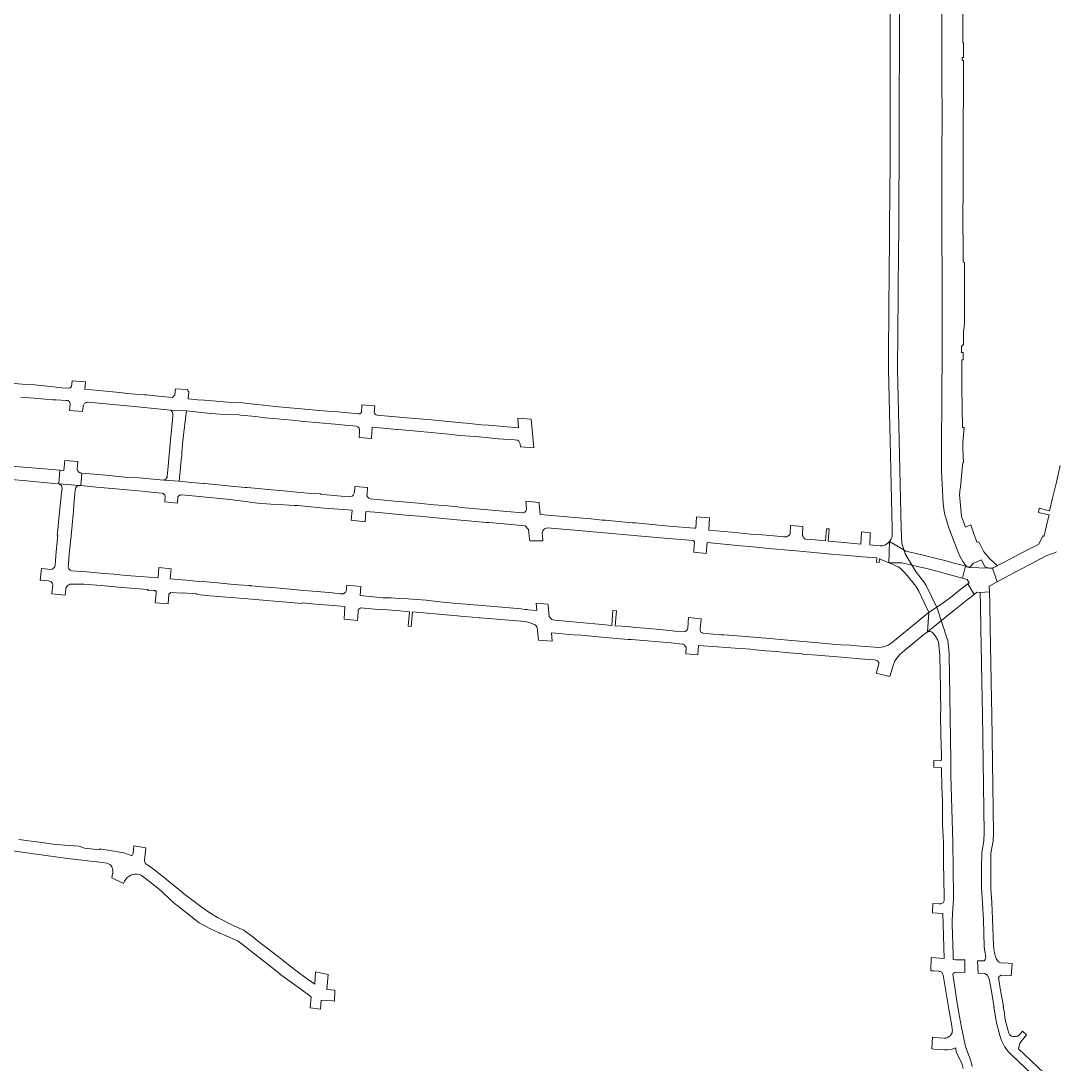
# Model space of a CAD drawing. Header units: inches. Extents: x 704148 to 723432, y 7075344 to 7101810.
# Drawn here: x 714194 to 715544, y 7089169 to 7090529 of the extents above; entities that cross this region are included whole.
import ezdxf

# ---------------------------------------------------------------- set-up
doc = ezdxf.new("R2010")
doc.units = ezdxf.units.IN
doc.header["$MEASUREMENT"] = 0
doc.layers.add('gisdb.gisadmin', color=7, linetype='Continuous', lineweight=9, true_color=0xccf5fc)

msp = doc.modelspace()

# ---------------------------------------------------------------- linework, layer by layer
at = {"layer": 'gisdb.gisadmin'}
msp.add_lwpolyline([(715422.2344, 7090571.9847), (715422.0021, 7090501.3487), (715422.0009, 7090500.7997), (715423.0701, 7090499.6911), (715423.0045, 7090481.0908), (715423.0043, 7090481.0395), (715421.1375, 7090481.0395), (715421.1399, 7090476.9965), (715422.9901, 7090476.9965), (715422.9791, 7090473.8677), (715422.9353, 7090461.4143), (715422.8913, 7090448.9581), (715422.8795, 7090445.6003), (715422.8353, 7090433.0595), (715422.8035, 7090424.0381), (715422.7911, 7090420.5211), (715422.7597, 7090411.5747), (715422.7469, 7090407.9849), (715422.7157, 7090399.1089), (715422.7029, 7090395.4509), (715422.6935, 7090392.7823), (715422.6718, 7090386.6413), (715422.6587, 7090382.9189), (715422.6278, 7090374.1717), (715422.6145, 7090370.3889), (715422.5839, 7090361.7003), (715422.5704, 7090357.8607), (715422.5263, 7090345.3341), (715422.524, 7090344.674), (715422.452, 7090324.2759), (715422.438, 7090320.2861), (715422.3938, 7090307.7645), (715422.3497, 7090295.2443), (715422.3201, 7090286.8375), (715422.3201, 7090286.8345), (715422.3189, 7090286.4906), (715422.495, 7090214.62), (715422.6686, 7090214.6089), (715422.6709, 7090214.1099), (715424.2177, 7090214.0081), (715424.2433, 7090182.6495), (715424.2378, 7090167.0574), (715424.2267, 7090135.7087), (715423.6735, 7090130.1495), (715423.2609, 7090126.0036), (715423.1759, 7090125.1495), (715422.9483, 7090122.9459), (715422.9503, 7090118.7773), (715422.9503, 7090111.1457), (715422.9483, 7090109.6675), (715422.9483, 7090106.7111), (715422.5561, 7090106.5331, 0.051515694), (715421.6911, 7090106.0331, 0.114000058), (715420.8731, 7090105.1101, 0.067327773), (715420.5061, 7090103.9341), (715420.6061, 7090096.5581), (715422.5771, 7090096.5761), (715422.6501, 7090087.0661), (715420.6511, 7090087.0131), (715420.8043, 7090051.4727), (715421.8649, 7089999.0523), (715423.983, 7089999.0141), (715421.96, 7089979.26), (715421.99, 7089978.3), (715422.2496, 7089970.7958), (715422.8401, 7089953.5301), (715421.9417, 7089952.6475), (715421.6732, 7089949.8861), (715419.8072, 7089930.6923), (715418.8966, 7089921.3256), (715418.6591, 7089918.786), (715418.4282, 7089916.3169), (715418.0879, 7089912.6782), (715417.89, 7089912.72), (715417.9856, 7089911.5833), (715420.39, 7089882.98), (715425.5401, 7089869.0101), (715432.376, 7089872.253), (715436.3087, 7089860.5048), (715439.0533, 7089853.5777), (715440.8721, 7089848.9871), (715442.8923, 7089850.0061), (715443.2483, 7089849.2121), (715443.8076, 7089848.1251), (715449.6343, 7089836.8036), (715457.2743, 7089827.6991), (715467.5146, 7089818.7728), (715460.4683, 7089815.5656), (715456.3755, 7089815.7447), (715456.1739, 7089815.6373), (715430.3133, 7089816.4014), (715429.8176, 7089816.6313), (715430.1191, 7089816.7371), (715429.6234, 7089816.9671), (715429.0261, 7089817.0879), (715428.6284, 7089817.2053), (715427.5336, 7089817.4453), (715422.2497, 7089824.0723), (715417.9904, 7089832.2337), (715410.7961, 7089850.0861), (715403.8051, 7089868.1568), (715398.4213, 7089886.7548), (715396.4368, 7089899.533), (715394.1489, 7089942.018), (715394.1765, 7089973.6032), (715395.0746, 7090099.2662), (715394.6956, 7090345.9735), (715395.0964, 7090411.9089), (715394.937, 7090444.273), (715394.9347, 7090498.0242), (715394.7419, 7090546.348)], format="xyb", dxfattribs=at)
for points in [[(715422.74, 7089163.66), (715420.92, 7089170.67), (715413.6, 7089184.79), (715413.3458, 7089186.07), (715412.48, 7089190.43), (715407.54, 7089188.46), (715401.96, 7089188.11), (715398.04, 7089187.86), (715384.4265, 7089188.9054), (715381.7572, 7089189.1104), (715382.6058, 7089204.2853), (715384.9219, 7089204.1299), (715398.0085, 7089203.2518), (715398.9449, 7089203.2467), (715399.8776, 7089203.3293), (715401.6205, 7089203.7275), (715403.0875, 7089204.3368), (715404.4395, 7089205.1706), (715405.6424, 7089206.2081), (715406.6659, 7089207.4229), (715407.4841, 7089208.7845), (715408.0764, 7089210.2584), (715408.4278, 7089211.8075), (715408.5294, 7089213.3928), (715408.3788, 7089214.9741), (715407.6948, 7089219.0331), (715403.9834, 7089241.059), (715396.5295, 7089285.2938), (715396.2697, 7089286.2976), (715395.841, 7089287.2418), (715395.2561, 7089288.098), (715394.5325, 7089288.8407), (715393.6918, 7089289.4478), (715392.7592, 7089289.901), (715391.9087, 7089290.1565), (715391.0298, 7089290.2836), (715384.4776, 7089290.7403), (715380.881, 7089290.9666), (715380.3886, 7089290.9976), (715380.905, 7089308.119), (715397.65, 7089307.02), (715396.1, 7089365.68), (715382.6709, 7089366.6646), (715383.0327, 7089378.6602), (715391.31, 7089378.04), (715393.31, 7089378.04), (715395.36, 7089378.83), (715396.32, 7089379.42), (715396.9133, 7089380.147), (715397.0703, 7089380.3662), (715397.57, 7089381.31), (715397.83, 7089382.27), (715397.9, 7089383.08), (715397.45, 7089414.62), (715397.11, 7089427.19), (715396.95, 7089434.32), (715396.84, 7089458.17), (715395.58, 7089481.73), (715395.49, 7089499.73), (715395.42, 7089511.84), (715394.89, 7089530.03), (715394.42, 7089555.38), (715384.1708, 7089556.1053), (715384.1826, 7089559.6299), (715384.2525, 7089564.9824), (715392.73, 7089564.49), (715393.26, 7089564.78), (715393.99, 7089565.52), (715394.39, 7089566.08), (715394.48, 7089566.51), (715394.21, 7089572.11), (715393.61, 7089598.17), (715392.96, 7089624.86), (715393.42, 7089632.01), (715392.99, 7089651.33), (715392.99, 7089651.44), (715392.97, 7089652.59), (715392.94, 7089653.18), (715393.0272, 7089658.2835), (715392.6694, 7089680.5121), (715392.0072, 7089702.0078), (715391.9953, 7089702.4162), (715390.5333, 7089719.1047), (715390.0911, 7089720.2072), (715389.0781, 7089722.733), (715387.1507, 7089726.1342), (715384.7857, 7089729.247), (715382.0257, 7089732.0155), (715380.8895, 7089732.6031), (715379.6688, 7089732.9852), (715378.4003, 7089733.1501), (715377.1225, 7089733.093), (715375.8738, 7089732.8154), (715377.76, 7089757.91), (715364.71, 7089785.48), (715360.66, 7089792.02), (715350.12, 7089805.77), (715345.29, 7089810.98), (715340.5, 7089815.54), (715338.59, 7089816.91), (715332.41, 7089819.99), (715325.7761, 7089822.6751), (715326.5, 7089850.11), (715328.34, 7089852.77), (715329.55, 7089855.77), (715329.86, 7089856.91), (715330.01, 7089857.95), (715329.95, 7089866.96), (715328.27, 7089943.5), (715327.87, 7089963.61), (715327.35, 7089982.11), (715325.15, 7090074.41), (715325.89, 7090171.84), (715325.97, 7090182.99), (715326.5865, 7090261.7515), (715327.2334, 7090344.3844), (715327.2958, 7090379.7278), (715327.58, 7090540.56)], [(715339.591, 7090541.0728), (715339.2958, 7090379.6806), (715338.5864, 7090261.7023), (715337.9693, 7090182.8622), (715337.8892, 7090171.6852), (715337.1497, 7090074.494), (715339.3493, 7089982.2391), (715341.9456, 7089867.4448), (715342.0149, 7089857.5413), (715342.4271, 7089847.9253), (715347.0957, 7089834.0512), (715361.4231, 7089810.4965), (715371.3111, 7089797.7127), (715374.3624, 7089792.7774), (715374.6534, 7089792.329), (715374.7017, 7089792.2546), (715374.8735, 7089791.935), (715388.4832, 7089763.2963), (715402.2604, 7089722.3371), (715402.4337, 7089721.6161), (715404.2135, 7089704.1807), (715404.3025, 7089703.268), (715406.5135, 7089565.9387), (715406.566, 7089555.8044), (715406.7047, 7089545.4806), (715408.9069, 7089458.6509), (715409.9131, 7089389.2076), (715410.0113, 7089383.7024), (715409.2085, 7089372.6889), (715408.323, 7089356.2072), (715408.4109, 7089351.7803), (715409.6272, 7089311.6531), (715409.7259, 7089305.7912), (715412.4545, 7089305.0927), (715424.7897, 7089305.0554), (715424.9245, 7089288.5379), (715412.7749, 7089289.063), (715411.5481, 7089288.5152), (715410.4663, 7089287.8456), (715409.7451, 7089287.2532), (715409.0497, 7089286.1457), (715409.9947, 7089281.3015), (715415.3722, 7089245.6899), (715420.2969, 7089217.2123), (715425.5882, 7089192.1633), (715432.5349, 7089173.6856), (715434.4936, 7089166.3155)], [(714181.76, 7090056.59), (714195.84, 7090055.36), (714212.1346, 7090054.4649), (714233.14, 7090052.1), (714247.5487, 7090050.6438), (714256.54, 7090049.96), (714257.38, 7090050.24), (714258.42, 7090050.66), (714259.4, 7090051.38), (714260.26, 7090052.46), (714261.2015, 7090059.8083), (714278.389, 7090058.1868), (714277.55, 7090048.98), (714314.38, 7090045.26), (714326.7, 7090044.02), (714333.7, 7090043.32), (714343.37, 7090042.34), (714355.51, 7090041.39), (714358, 7090041.36), (714368.86, 7090040.31), (714392.01, 7090037.94), (714395.25, 7090041.49), (714395.8459, 7090049.4205), (714412.1605, 7090048.2322), (714412, 7090046.05), (714413.42, 7090045.95), (714412.42, 7090036.06), (714425.06, 7090035.07), (714433.72, 7090034.36), (714443.92, 7090033.71), (714458.14, 7090032.44), (714463.6, 7090031.92), (714468.5328, 7090031.1084), (714479.1569, 7090031.4035), (714483.8788, 7090030.8133), (714498.0442, 7090029.3377), (714498.3393, 7090029.3377), (714530.61, 7090025.79), (714593.38, 7090020.26), (714607.67, 7090019.08), (714634.57, 7090016.59), (714635.32, 7090016.6), (714636.05, 7090016.83), (714637.14, 7090017.45), (714638.14, 7090018.19), (714638.8837, 7090028.2552), (714655.5834, 7090026.9482), (714655.01, 7090018.81), (714655.3, 7090017.49), (714656.16, 7090016.27), (714657.29, 7090015.34), (714658.67, 7090014.77), (714673.28, 7090013.46), (714687.99, 7090012.43), (714692.06, 7090011.77), (714729.53, 7090008.77), (714769.07, 7090005.1), (714774.91, 7090004.61), (714787.01, 7090003.36), (714794.76, 7090002.56), (714803.89, 7090001.85), (714843.1, 7089998.48), (714841.9086, 7090011.1245), (714859.4919, 7090009.6258), (714863.0674, 7089972.5514), (714845.6451, 7089973.5339), (714844.94, 7089977.61), (714844.3, 7089979.35), (714843.95, 7089980.04), (714843.35, 7089981.01), (714842.93, 7089981.45), (714841.6, 7089982.21), (714840.75, 7089982.45), (714837.76, 7089982.81), (714816.39, 7089984.29), (714804.72, 7089985.43), (714801.61, 7089985.73), (714786.11, 7089987.18), (714786.01, 7089987.19), (714766.57, 7089988.58), (714747.63, 7089990.71), (714710.6, 7089993.97), (714691.42, 7089995.66), (714685.47, 7089996.18), (714684.14, 7089996.34), (714671.41, 7089997.53), (714652.25, 7089999.14), (714651.17, 7089984.84), (714651.159, 7089984.6819), (714635.1687, 7089986.0356), (714635.77, 7089993.61), (714635.84, 7089995.85), (714635.58, 7089996.87), (714635.19, 7089997.91), (714634.59, 7089998.86), (714633.64, 7089999.68), (714632.75, 7090000.26), (714631.8, 7090000.58), (714617.21, 7090002.07), (714604.22, 7090003.15), (714563.0101, 7090006.8737), (714547.7738, 7090008.2165), (714528.008, 7090009.9804), (714513.0894, 7090011.6202), (714500.0531, 7090013.053), (714480.6911, 7090015.1065), (714478.3737, 7090015.4217), (714460.77, 7090015.81), (714441.73, 7090017.33), (714410.37, 7090020.8), (714389.96, 7090021.26), (714342.13, 7090026.09), (714282.16, 7090031.7), (714281.1627, 7090031.7289), (714280.1744, 7090031.5922), (714279.2224, 7090031.2936), (714278.3331, 7090030.8414), (714277.531, 7090030.2481), (714276.8383, 7090029.53), (714276.2742, 7090028.7071), (714275.8542, 7090027.8021), (714275.59, 7090026.84), (714274.8897, 7090019.6232), (714257.8003, 7090021.228), (714258.43, 7090028.8), (714258.43, 7090029.78), (714258.21, 7090031.4), (714257.73, 7090032.48), (714256.61, 7090033.48), (714255.17, 7090033.94), (714253.19, 7090034.18), (714240.53, 7090035), (714235.96, 7090035.01), (714211.4525, 7090036.9823), (714194.3166, 7090038.4212)], [(714182.614, 7089948.499), (714197.87, 7089947.36), (714229.91, 7089944.7), (714244.9413, 7089943.3955), (714243.65, 7089925.42), (714237.18, 7089926.1), (714202.34, 7089929.32), (714181.78, 7089931.13)], [(715544.37, 7089836.72), (715540.62, 7089835.33), (715537.69, 7089834.25), (715531.73, 7089831.87), (715475.74, 7089802.42), (715466.7095, 7089797.6233), (715460.87, 7089815.47), (715473.24, 7089821.97), (715485.04, 7089828.23), (715507.33, 7089840.06), (715519.09, 7089845.66), (715520.61, 7089846.54), (715526.0128, 7089856.3134), (715526.8461, 7089857.8207), (715528.05, 7089857.49), (715528.1671, 7089857.9974), (715528.4141, 7089859.0677), (715528.9544, 7089861.4089), (715530.7106, 7089869.0193), (715531.3911, 7089871.9681), (715531.92, 7089874.26), (715532.0137, 7089874.6572), (715532.0864, 7089874.9657), (715534.46, 7089885.03), (715532.067, 7089885.5767), (715520.7633, 7089888.159), (715521.4186, 7089893.5555), (715535.23, 7089890.08), (715539.14, 7089906.91), (715543.6, 7089926.08), (715549.12, 7089949.33)], [(715527.8212, 7089141.5484), (715485.9551, 7089180.7813), (715481.637, 7089185.4163), (715481.1568, 7089185.961), (715476.9568, 7089191.351), (715476.3573, 7089192.2883), (715472.7773, 7089199.2283), (715472.3612, 7089200.2598), (715469.9259, 7089207.8701), (715469.7612, 7089208.5725), (715469.3555, 7089210.0975), (715466.4302, 7089221.4177), (715465.1334, 7089227.8862), (715464.4228, 7089233.8187), (715462.7193, 7089242.8922), (715462.9803, 7089243.3854), (715458.9019, 7089266.7282), (715456.9439, 7089278.1215), (715456.0044, 7089281.3241), (715453.847, 7089285.3018), (715450.9481, 7089287.3918), (715442.1162, 7089287.9311), (715441.0375, 7089304.1116), (715449.9368, 7089304.1116), (715451.42, 7089305.5948), (715451.8919, 7089307.5499), (715451.3166, 7089314.1897), (715450.3948, 7089318.9045), (715449.9293, 7089323.0966), (715449.9226, 7089323.2258), (715448.8566, 7089357.4756), (715447.767, 7089378.9934), (715447.7628, 7089379.1393), (715446.6666, 7089399.1621), (715446.6667, 7089424.1104), (715446.7782, 7089444.5389), (715449.5987, 7089460.5918), (715449.9483, 7089470.909), (715447.7606, 7089625.5034), (715447.5182, 7089644.6998), (715445.7115, 7089737.4305), (715445.1499, 7089767.2123), (715444.8336, 7089783.9502), (715444.8253, 7089783.9961), (715456.7954, 7089784.7838), (715457.119, 7089768.0965), (715457.7091, 7089737.6706), (715458.6, 7089691.73), (715459.53, 7089644.04), (715459.76, 7089625.5), (715461.95, 7089470.38), (715461.6, 7089460.19), (715458.78, 7089444), (715458.67, 7089423.17), (715458.67, 7089398.35), (715459.76, 7089379.41), (715460.82, 7089358.44), (715461.91, 7089323.78), (715462.34, 7089319.53), (715463.26, 7089314.54), (715464.63, 7089309.31), (715465.61, 7089306.86), (715467.24, 7089304.2), (715468.74, 7089302.53), (715470.37, 7089301.55), (715472.03, 7089301.4), (715481.35, 7089300.94), (715486.4619, 7089300.4355), (715485.0654, 7089284.2205), (715473.08, 7089285.15), (715472.16, 7089285.09), (715471.37, 7089284.85), (715470.6, 7089284.44), (715469.95, 7089283.82), (715469.37, 7089283.17), (715469.08, 7089282.63), (715468.93, 7089282.13), (715468.83, 7089281.54), (715468.84, 7089279.73), (715470.89, 7089267.86), (715474.95, 7089244.63), (715474.65, 7089244.37), (715476.26, 7089235.85), (715477.05, 7089229.46), (715478.45, 7089222.42), (715481.12, 7089212.48), (715481.53, 7089210.95), (715482.09, 7089209.61), (715483.12, 7089207.91), (715484.27, 7089206.66), (715485.51, 7089205.86), (715486.76, 7089205.43), (715488.28, 7089205.23), (715490.28, 7089205.22), (715492, 7089205.34), (715493.68, 7089205.86), (715494.73, 7089206.42), (715495.6, 7089207.16), (715499.8126, 7089212.0361), (715505.1405, 7089207.2944), (715496.5681, 7089196.6375), (715494.7063, 7089189.0468), (715536.0289, 7089150.3052)], [(714191.89, 7089462.2), (714218.12, 7089458.4288), (714227.7851, 7089457.0761), (714238.8338, 7089455.5297), (714246.62, 7089455.04), (714251.05, 7089454.79), (714270.13, 7089453.27), (714277.48, 7089450.8), (714297.23, 7089448.57), (714297.32, 7089449.73), (714318.26, 7089446.4), (714320.67, 7089446), (714322.86, 7089445.45), (714325.51, 7089445.13), (714328.53, 7089444.49), (714338.01, 7089441.34), (714338.56, 7089441.33), (714339.18, 7089441.51), (714339.91, 7089441.93), (714340.37, 7089442.95), (714340.62, 7089443.76), (714341.4222, 7089453.8319), (714357.2056, 7089451.2424), (714355.65, 7089435.18), (714355.63, 7089433.2), (714356.22, 7089431.54), (714357.63, 7089429.97), (714361.97, 7089427.26), (714367.31, 7089423.48), (714378.82, 7089414.13), (714405.1, 7089392.8), (714406.39, 7089391.84), (714420.42, 7089381.38), (714430.82, 7089373.46), (714440.72, 7089366.55), (714450.73, 7089360.39), (714450.82, 7089360.33), (714472, 7089349.59), (714484.7695, 7089343.9261), (714485.9141, 7089343.1963), (714496.5173, 7089335.0532), (714502.4394, 7089330.505), (714522.653, 7089314.7187), (714533.8699, 7089305.8722), (714542.9845, 7089298.558), (714556.2673, 7089288.8636), (714569.3928, 7089279.2835), (714577.3365, 7089273.4837), (714578.5972, 7089289.5026), (714594.806, 7089286.0686), (714593, 7089266.6), (714603.7924, 7089265.7303), (714603.299, 7089251.4216), (714600.67, 7089251.66), (714585.79, 7089252.81), (714584.7917, 7089241.1195), (714571.3004, 7089242.5859), (714572.63, 7089257.11), (714557.47, 7089268.18), (714533.25, 7089285.86), (714532.33, 7089286.53), (714521.16, 7089295.58), (714493.3, 7089317.35), (714480.9719, 7089326.8875), (714480.1574, 7089327.5176), (714479.1179, 7089328.3218), (714478.81, 7089328.56), (714476.74, 7089330.07), (714458.8897, 7089337.6949), (714454.3992, 7089339.5679), (714454.4195, 7089339.6044), (714453.47, 7089340.01), (714452.8939, 7089340.2848), (714452.6628, 7089340.395), (714441.52, 7089345.71), (714426.67, 7089353.57), (714397.8169, 7089376.4649), (714396.5569, 7089377.4647), (714390.06, 7089382.62), (714377.83, 7089394.49), (714364.05, 7089405.68), (714352.86, 7089414.17), (714350.75, 7089415.45), (714348.68, 7089416.19), (714345.91, 7089416.69), (714343.29, 7089416.69), (714340.27, 7089416.27), (714337.85, 7089415.55), (714335.53, 7089414.36), (714333.06, 7089412.48), (714331.08, 7089410.22), (714329.29, 7089407.8), (714327.9293, 7089404.7816), (714312.8259, 7089412.1291), (714313.2943, 7089414.4136), (714313.4496, 7089415.1711), (714313.4898, 7089415.3671), (714314.0378, 7089418.0396), (714314.0676, 7089418.1851), (714314.0737, 7089418.2574), (714314.1524, 7089419.1921), (714314.3784, 7089421.8741), (714313.0981, 7089426.3424), (714311.0177, 7089429.0001), (714306.8075, 7089431.3641), (714293.7028, 7089432.8469), (714293.5655, 7089432.8624), (714284.9481, 7089433.9271), (714269.704, 7089435.5924), (714252.15, 7089437.51), (714211.21, 7089443.24), (714174.89, 7089448.33)]]:
    msp.add_lwpolyline(points, dxfattribs=at)
for points in [[(714408.6661, 7090007.0612), (714405.48, 7089981.37), (714404.26, 7089966.27), (714404.02, 7089962.57), (714403.35, 7089956.69), (714401.8947, 7089942.1314), (714400.59, 7089929.08), (714380.64, 7089930.38), (714381.28, 7089930.48), (714382.15, 7089930.88), (714383.14, 7089931.56), (714383.79, 7089932.31), (714384.37, 7089933.06), (714384.83, 7089934.01), (714385.04, 7089935.11), (714385.7889, 7089943.6193), (714389.24, 7089982.83), (714391.7929, 7090008.6456), (714392.45, 7090015.29), (714392.44, 7090017.32), (714392.09, 7090018.54), (714391.44, 7090019.66), (714391.18, 7090019.94), (714389.96, 7090021.26), (714410.37, 7090020.8)], [(714243.65, 7089925.42), (714244.9413, 7089943.3955), (714250.19, 7089942.94), (714251.4745, 7089956.0281), (714268.5652, 7089954.4491), (714267.6138, 7089944.6445), (714267.8563, 7089943.6331), (714268.2699, 7089942.6788), (714268.8421, 7089941.8102), (714269.5557, 7089941.0536), (714270.3892, 7089940.4315), (714271.3176, 7089939.9627), (714272.3131, 7089939.6612), (714273.626, 7089939.5381), (714272.4908, 7089923.1145), (714270.36, 7089923.32)], [(714380.64, 7089930.38), (714400.59, 7089929.08), (714416.83, 7089927.35), (714432.61, 7089925.9), (714433.64, 7089925.81), (714447.45, 7089924.48), (714468.07, 7089922.31), (714486.85, 7089920.8), (714489.22, 7089920.61), (714503.79, 7089919.26), (714521.14, 7089917.66), (714536.76, 7089916.19), (714558.19, 7089914.11), (714577.41, 7089912.37), (714577.67, 7089912.94), (714585.26, 7089912.32), (714585.26, 7089911.78), (714593.23, 7089911.18), (714616.62, 7089908.86), (714622.61, 7089908.53), (714624.49, 7089908.79), (714626.33, 7089909.29), (714627.55, 7089910.56), (714628.66, 7089913.13), (714629.55, 7089918.85), (714629.8209, 7089922.0024), (714646.1173, 7089920.5894), (714645.54, 7089913.05), (714645.5, 7089909.81), (714646.22, 7089908.64), (714647.72, 7089906.93), (714649.46, 7089905.91), (714663.5, 7089904.78), (714681.46, 7089903.07), (714697.63, 7089901.52), (714697.99, 7089901.49), (714712.19, 7089900.25), (714715.98, 7089899.87), (714733.17, 7089898.16), (714750.81, 7089896.79), (714763.33, 7089895.65), (714768.5, 7089894.73), (714827.72, 7089889.31), (714848.18, 7089887.61), (714849.01, 7089887.7), (714850.44, 7089888.14), (714851.04, 7089888.38), (714851.66, 7089888.82), (714852.56, 7089889.77), (714853.09, 7089890.79), (714853.42, 7089892.15), (714853.49, 7089893.5), (714852.5278, 7089902.6925), (714869.8036, 7089901.1946), (714869.99, 7089899.49), (714871.3, 7089885.31), (714921.53, 7089881.21), (714926.75, 7089880.62), (714933.53, 7089880.12), (714945.15, 7089878.98), (714951.87, 7089878.34), (714956.56, 7089877.91), (714968.91, 7089876.76), (714991.57, 7089874.86), (714995.29, 7089874.55), (715025.82, 7089871.44), (715039.05, 7089870.37), (715072.2566, 7089867.7331), (715073.9026, 7089867.4895), (715075.1885, 7089882.5503), (715092.0217, 7089881.0042), (715090.97, 7089864.98), (715121.04, 7089862.3), (715145.86, 7089860.09), (715155.22, 7089859.4), (715175.59, 7089857.75), (715188.44, 7089856.43), (715190.89, 7089856.26), (715192.18, 7089856.37), (715193.35, 7089856.69), (715195.28, 7089857.97), (715196.11, 7089858.86), (715196.69, 7089859.64), (715197.2, 7089860.74), (715197.3266, 7089871.332), (715213.6675, 7089869.8311), (715213.07, 7089859.87), (715213.06, 7089858.8), (715213.23, 7089858.18), (715213.85, 7089856.68), (715214.41, 7089855.79), (715214.96, 7089855.04), (715216.31, 7089853.8), (715217.69, 7089853.42), (715229.54, 7089852.5), (715242.96, 7089851.18), (715244.4691, 7089867.0019), (715247.9582, 7089866.6815), (715246.75, 7089850.81), (715262.79, 7089849.37), (715289.03, 7089847.01), (715290.1849, 7089862.8029), (715301.6562, 7089861.7493), (715301.55, 7089860.2), (715300.77, 7089845.79), (715314.42, 7089844.55), (715315.3605, 7089844.5441), (715316.01, 7089844.54), (715317.47, 7089844.78), (715321.19, 7089845.93), (715323.23, 7089847.13), (715324.97, 7089848.53), (715326.5, 7089850.11), (715347.7192, 7089837.9048), (715357.588, 7089835.6226), (715368.6397, 7089833.024), (715379.1374, 7089830.4616), (715389.3917, 7089827.8503), (715400.2881, 7089825.057), (715410.5009, 7089822.2679), (715421.1233, 7089819.3468), (715425.7922, 7089818.0088), (715421.5592, 7089802.578), (715416.7982, 7089803.9424), (715396.1937, 7089809.5897), (715375.2661, 7089814.9371), (715364.9117, 7089817.4644), (715353.9546, 7089820.0407), (715342.6893, 7089822.6457), (715325.7761, 7089822.6751), (715316.7621, 7089826.3237), (715313.51, 7089827.64), (715313.2739, 7089823.0682), (715309.588, 7089823.4421), (715309.83, 7089828.87), (715291.51, 7089830.46), (715272.14, 7089832.09), (715250.3, 7089833.93), (715227.6, 7089836.11), (715209.71, 7089837.82), (715204.76, 7089838.3), (715199.89, 7089838.49), (715169, 7089841.37), (715144.71, 7089843.72), (715132.66, 7089844.88), (715088.8, 7089849.12), (715087.7124, 7089834.7924), (715071.3883, 7089836.3014), (715071.59, 7089838.9), (715072.44, 7089849.86), (715070.69, 7089851.81), (715022.6527, 7089855.5565), (714926.0385, 7089864.1996), (714880.2598, 7089868.295), (714878.9128, 7089867.9116), (714877.6508, 7089867.3047), (714876.5103, 7089866.4919), (714875.5248, 7089865.4969), (714874.7229, 7089864.3488), (714874.1281, 7089863.081), (714873.7576, 7089861.7304), (714874.6329, 7089852.8444), (714874.6986, 7089851.3144), (714857.5538, 7089851.3144), (714857.38, 7089852.79), (714855.84, 7089865.92), (714851.57, 7089870.94), (714819.54, 7089873.69), (714804.12, 7089875.02), (714801.05, 7089875.28), (714748.97, 7089879.88), (714714.09, 7089883.17), (714695.83, 7089884.85), (714678.21, 7089886.48), (714661.28, 7089888.04), (714644.06, 7089889.63), (714643.1008, 7089875.8028), (714625.0865, 7089877.9596), (714626, 7089890.96), (714608.86, 7089892.49), (714589.18, 7089893.92), (714572.66, 7089895.6), (714555.3, 7089897.28), (714550.76, 7089897.42), (714537.66, 7089898.29), (714520.23, 7089899.15), (714503.11, 7089900.2), (714467.09, 7089905.24), (714453.56, 7089906.51), (714449.22, 7089906.89), (714431.42, 7089908.46), (714403.66, 7089911.07), (714402.72, 7089910.95), (714401.58, 7089910.58), (714399.85, 7089909.39), (714398.88, 7089908.35), (714398.3118, 7089900.4138), (714381.8441, 7089902.0388), (714382.05, 7089904.39), (714382.37, 7089908.74), (714382.23, 7089909.55), (714381.93, 7089910.51), (714381.37, 7089911.28), (714380.69, 7089912.08), (714379.97, 7089912.66), (714378.73, 7089913.2), (714367.91, 7089914.1), (714352.34, 7089915.78), (714332.62, 7089917.76), (714313.26, 7089919.46), (714297.52, 7089920.84), (714283.27, 7089922.15), (714281.04, 7089922.29), (714272.4908, 7089923.1145), (714273.626, 7089939.5381), (714305.05, 7089936.59), (714333.82, 7089933.89), (714348.2568, 7089933.3503)], [(715339.7149, 7089702.6007), (715336.4579, 7089698.8533), (715333.6955, 7089694.7278), (715331.3049, 7089688.7903), (715326.9831, 7089674.5398), (715309.1134, 7089678.6321), (715309.94, 7089681.24), (715312.75, 7089691.13), (715312.82, 7089692.04), (715312.78, 7089692.82), (715311.09, 7089694.79), (715307.1, 7089696.22), (715287.84, 7089697.62), (715269.2267, 7089699.1527), (715232.1527, 7089702.1746), (715213.01, 7089703.42), (715213.04, 7089703.94), (715195.31, 7089705.32), (715179.13, 7089706.92), (715165.51, 7089707.77), (715152.1017, 7089709.3179), (715145.2218, 7089709.8306), (715133.5071, 7089710.7226), (715125.32, 7089711.15), (715101.87, 7089713), (715077.46, 7089714.93), (715076.6363, 7089702.6105), (715060.8787, 7089703.8611), (715061.41, 7089712), (715059.51, 7089715.32), (715059.18, 7089715.64), (715057.45, 7089716.45), (715056.15, 7089716.66), (715041.93, 7089718.22), (715026.01, 7089719.52), (715006.22, 7089721.13), (714989.8867, 7089722.4188), (714986.03, 7089722.68), (714971.31, 7089723.99), (714951.21, 7089725.78), (714924.93, 7089728.12), (714914.43, 7089728.76), (714885.91, 7089731.33), (714886.8969, 7089720.5203), (714869.2296, 7089721.8664), (714867.42, 7089738.46), (714866.99, 7089739.16), (714866.14, 7089740.24), (714865.29, 7089741.13), (714864.52, 7089741.59), (714861.22, 7089743.02), (714858, 7089744.14), (714853.3, 7089745.5), (714851.4, 7089745.88), (714809.43, 7089749.35), (714792.95, 7089750.77), (714791.59, 7089750.88), (714773.49, 7089752.56), (714767.46, 7089752.98), (714763.51, 7089753.36), (714738.82, 7089755.51), (714718.98, 7089757.24), (714704.68, 7089758.49), (714703.1052, 7089739.4557), (714699.2277, 7089739.8884), (714700.85, 7089758.82), (714684.1, 7089760.23), (714665.93, 7089761.83), (714663.71, 7089761.4), (714661.14, 7089761.68), (714655.55, 7089762.29), (714637.22, 7089763.79), (714637.15, 7089763.64), (714636.44, 7089763.54), (714634.65, 7089762.04), (714634.3, 7089761.45), (714634.12, 7089760.92), (714633.44, 7089751.79), (714633.0527, 7089747.2721), (714615.5623, 7089749.2237), (714616.51, 7089765.53), (714596.34, 7089767.36), (714578.49, 7089768.84), (714561.18, 7089770.27), (714561.14, 7089769.68), (714524.97, 7089772.51), (714524.97, 7089772.59), (714504.99, 7089774.23), (714485.61, 7089776.02), (714473.69, 7089776.75), (714440.95, 7089779.64), (714423.65, 7089781.16), (714423.74, 7089782.09), (714405.06, 7089783.63), (714404.99, 7089782.79), (714389.99, 7089784), (714387.26, 7089781.7), (714386.1354, 7089769.1474), (714369.5097, 7089770.556), (714370.57, 7089782.69), (714370.56, 7089785.08), (714370.31, 7089785.62), (714369.99, 7089786.03), (714369.4, 7089786.33), (714368.79, 7089786.44), (714368.23, 7089786.44), (714367.53, 7089786.18), (714360.43, 7089786.69), (714359.59, 7089787.65), (714321.719, 7089791.006), (714299.088, 7089792.783), (714276.36, 7089794.51), (714258.66, 7089794.69), (714257.16, 7089794.05), (714255.83, 7089793.23), (714254.25, 7089791.63), (714253.36, 7089790.43), (714252.94, 7089789.04), (714252.1612, 7089780.498), (714234.7698, 7089781.9714), (714235.82, 7089794.18), (714235.3, 7089795.98), (714234.48, 7089797.28), (714233.24, 7089798.14), (714231.62, 7089798.61), (714230.58, 7089798.92), (714220.84, 7089799.77), (714219.7158, 7089799.8673), (714221.1806, 7089815.1524), (714233.82, 7089814), (714235.06, 7089814.34), (714236.02, 7089814.78), (714237.02, 7089815.36), (714237.84, 7089816.3), (714238.48, 7089817.32), (714238.78, 7089818.28), (714238.98, 7089819.18), (714240.54, 7089837.1), (714242.48, 7089858.68), (714241.73, 7089858.74), (714242.4, 7089865.39), (714244.35, 7089884.58), (714246.45, 7089905.05), (714247.4245, 7089913.8858), (714248.09, 7089919.92), (714247.87, 7089921.3), (714247.13, 7089923.08), (714245.97, 7089924.2), (714243.65, 7089925.42), (714270.36, 7089923.32), (714269.54, 7089923.19), (714268.71, 7089922.89), (714267.74, 7089922.35), (714266.82, 7089921.56), (714266.21, 7089920.87), (714265.49, 7089919.45), (714265.37, 7089918.59), (714265.3, 7089916.87), (714264.8741, 7089912.3692), (714263.54, 7089898.27), (714262.83, 7089889.88), (714262.37, 7089885.39), (714259.85, 7089857.54), (714257.43, 7089834.08), (714257.29, 7089833.48), (714256.33, 7089820.81), (714256.13, 7089817.26), (714256.46, 7089815.61), (714256.78, 7089814.79), (714257.22, 7089814.1), (714258.53, 7089812.95), (714259.37, 7089812.47), (714260.43, 7089812.13), (714280.47, 7089810.59), (714302.62, 7089808.61), (714315.5, 7089807.5434), (714323.2728, 7089806.9309), (714331.6071, 7089806.2058), (714349.69, 7089804.7), (714373.37, 7089803), (714374.3637, 7089816.2784), (714390.3535, 7089814.9105), (714389.12, 7089801.71), (714409.62, 7089799.93), (714426.17, 7089798.4), (714426.19, 7089798.65), (714451.1, 7089796.34), (714471.49, 7089794.48), (714491.7, 7089792.89), (714491.7961, 7089792.8815), (714492.7806, 7089792.7944), (714493.2902, 7089792.7492), (714495.2015, 7089792.5801), (714509.21, 7089791.34), (714527.33, 7089789.82), (714545.1586, 7089788.2227), (714562.6, 7089786.66), (714580.36, 7089784.96), (714595.43, 7089783.88), (714600.31, 7089783.25), (714610.99, 7089782.17), (714613.42, 7089782.13), (714614.28, 7089782.18), (714615.01, 7089782.35), (714615.83, 7089782.75), (714616.69, 7089783.34), (714617.32, 7089783.95), (714617.97, 7089784.96), (714618.41, 7089786.1), (714618.67, 7089787.64), (714618.95, 7089790.77), (714619.1516, 7089793.6257), (714637.282, 7089791.9003), (714636.4515, 7089779.9209), (714653.3811, 7089778.2907), (714666.0259, 7089777.0587), (714676.9258, 7089776.9236), (714687.4229, 7089776.0525), (714687.45, 7089776.41), (714704.98, 7089775.08), (714722.8, 7089773.73), (714740.32, 7089771.52), (714757.713, 7089769.958), (714779.7577, 7089768.1265), (714795.75, 7089766.79), (714831.59, 7089763.84), (714845.9889, 7089762.3801), (714851.6991, 7089761.9066), (714852.7505, 7089761.8194), (714853.7508, 7089761.7091), (714855.0853, 7089761.4565), (714867.04, 7089760.24), (714866.1931, 7089770.116), (714881.3802, 7089768.6707), (714881.55, 7089766.86), (714882.88, 7089752.68), (714883.21, 7089752.04), (714884.34, 7089750.72), (714885.61, 7089749.55), (714886.5879, 7089748.7911), (714887.53, 7089748.06), (714890.7622, 7089747.7704), (714927.49, 7089744.48), (714947.31, 7089742.69), (714947.29, 7089742.39), (714964.45, 7089741.03), (714966.0251, 7089760.6155), (714970.5704, 7089760.1829), (714969.12, 7089740.46), (714985.72, 7089739.37), (714995.42, 7089738.45), (715007.45, 7089737.31), (715027.19, 7089735.45), (715047, 7089733.57), (715050.53, 7089733.24), (715058.92, 7089732.75), (715060.25, 7089733.14), (715061.58, 7089733.93), (715062.55, 7089734.96), (715063.34, 7089736.1), (715063.59, 7089737.22), (715064.6074, 7089751.2339), (715080.9832, 7089749.6755), (715079.88, 7089736.5), (715079.85, 7089734.48), (715080.21, 7089733.31), (715080.76, 7089732.2), (715081.8, 7089731.56), (715082.48, 7089731.28), (715083.7, 7089731.05), (715092.66, 7089730.06), (715096.77, 7089729.72), (715104.46, 7089729.09), (715107.12, 7089728.87), (715110.65, 7089728.58), (715116.97, 7089728.08), (715133.75, 7089726.75), (715138.35, 7089726.38), (715170.62, 7089723.99), (715189.09, 7089722.13), (715233.84, 7089718.44), (715233.7981, 7089718.0929), (715256.7402, 7089716.2231), (715263.0997, 7089715.7049), (715275.12, 7089715.13), (715283.42, 7089714.27), (715306.81, 7089712.5), (715312.75, 7089712.05), (715318.52, 7089713.17), (715324.92, 7089715.4), (715328.7, 7089717.7), (715333.18, 7089721.33), (715339.8518, 7089726.76), (715357.11, 7089740.87), (715363.7913, 7089746.3853), (715366.45, 7089748.58), (715374.47, 7089755.19), (715377.76, 7089757.91), (715395.238, 7089769.6399), (715407.6374, 7089778.6607), (715417.8475, 7089786.7499), (715428.7319, 7089795.2038), (715436.8899, 7089781.2811), (715427.7229, 7089774.1612), (715410.4661, 7089760.4493), (715375.8738, 7089732.8154), (715371.4899, 7089729.1817), (715343.4151, 7089705.9111)], [(715460.87, 7089815.47), (715466.7095, 7089797.6233), (715456.65, 7089792.28), (715456.7954, 7089784.7838), (715444.8253, 7089783.9961), (715440.5919, 7089784.1563), (715436.8899, 7089781.2811), (715428.7319, 7089795.2038), (715430.3446, 7089796.4563), (715427.5685, 7089800.8559), (715421.5592, 7089802.578), (715425.7922, 7089818.0088), (715430.5124, 7089816.6561), (715432.1108, 7089817.7608), (715435.5553, 7089821.8704), (715446.3458, 7089826.3252), (715450.79, 7089817.21), (715451.96, 7089816.7), (715456.77, 7089815.57)]]:
    msp.add_lwpolyline(points, close=True, dxfattribs=at)

doc.saveas('drawing.dxf')
